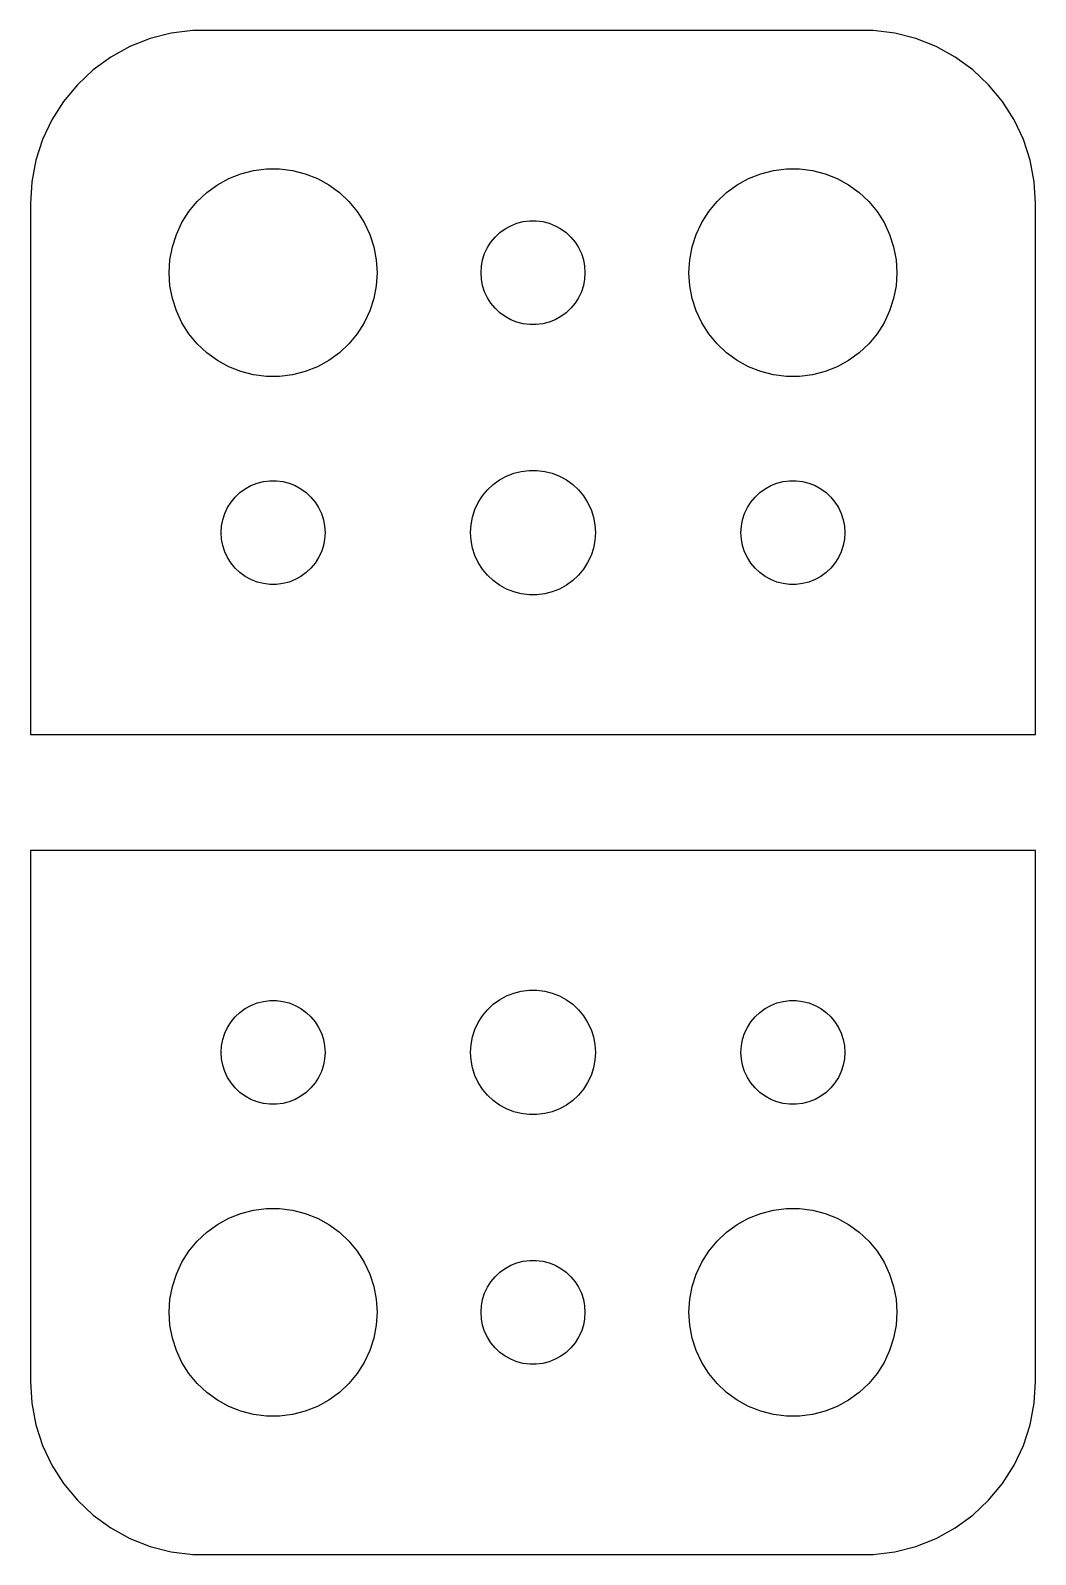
# Model space of a CAD drawing. Header units: metres. Extents: x -14.5 to 64.5, y 32 to 130.
# Drawn here: x 35.5 to 64.5, y 86.01 to 129.99 of the extents above; entities that cross this region are included whole.
import ezdxf

# ---------------------------------------------------------------- set-up
doc = ezdxf.new("R2010")
doc.units = ezdxf.units.M

msp = doc.modelspace()

# ---------------------------------------------------------------- linework, layer by layer
for p, q in [((38.9549, 129.755), (38.3711, 129.524)), ((39.5631, 129.911), (38.9549, 129.755)), ((40.186, 129.99), (39.5631, 129.911)), ((59.8139, 129.99), (40.186, 129.99)), ((60.4369, 129.911), (59.8139, 129.99)), ((61.0451, 129.755), (60.4369, 129.911)), ((61.6289, 129.524), (61.0451, 129.755)), ((38.3711, 129.524), (37.8209, 129.222)), ((62.1791, 129.222), (61.6289, 129.524)), ((37.8209, 129.222), (37.3129, 128.853)), ((62.6871, 128.853), (62.1791, 129.222)), ((36.8551, 128.423), (36.4549, 127.939)), ((37.3129, 128.853), (36.8551, 128.423)), ((63.1448, 128.423), (62.6871, 128.853)), ((63.5451, 127.939), (63.1448, 128.423)), ((36.4549, 127.939), (36.1185, 127.409)), ((63.8815, 127.409), (63.5451, 127.939)), ((36.1185, 127.409), (35.8511, 126.841)), ((64.1489, 126.841), (63.8815, 127.409)), ((35.8511, 126.841), (35.6571, 126.243)), ((64.3429, 126.243), (64.1489, 126.841)), ((35.6571, 126.243), (35.5394, 125.627)), ((64.4606, 125.627), (64.3429, 126.243)), ((41.2227, 125.714), (41.5729, 125.853)), ((41.5729, 125.853), (41.9379, 125.947)), ((41.9379, 125.947), (42.3116, 125.994)), ((42.3116, 125.994), (42.6884, 125.994)), ((42.6884, 125.994), (43.0621, 125.947)), ((43.0621, 125.947), (43.427, 125.853)), ((43.427, 125.853), (43.7773, 125.714)), ((56.2227, 125.714), (56.5729, 125.853)), ((56.5729, 125.853), (56.9379, 125.947)), ((56.9379, 125.947), (57.3116, 125.994)), ((57.3116, 125.994), (57.6884, 125.994)), ((57.6884, 125.994), (58.0621, 125.947)), ((58.0621, 125.947), (58.427, 125.853)), ((58.427, 125.853), (58.7773, 125.714)), ((35.5394, 125.627), (35.5, 125)), ((40.5877, 125.312), (40.8925, 125.533)), ((40.8925, 125.533), (41.2227, 125.714)), ((43.7773, 125.714), (44.1075, 125.533)), ((44.1075, 125.533), (44.4123, 125.312)), ((55.5877, 125.312), (55.8925, 125.533)), ((55.8925, 125.533), (56.2227, 125.714)), ((58.7773, 125.714), (59.1075, 125.533)), ((59.1075, 125.533), (59.4123, 125.312)), ((64.5, 125), (64.4606, 125.627)), ((35.5, 125), (35.5, 109.672)), ((40.0729, 124.763), (40.3131, 125.054)), ((40.3131, 125.054), (40.5877, 125.312)), ((44.4123, 125.312), (44.6869, 125.054)), ((44.6869, 125.054), (44.927, 124.763)), ((55.0729, 124.763), (55.3131, 125.054)), ((55.3131, 125.054), (55.5877, 125.312)), ((59.4123, 125.312), (59.6869, 125.054)), ((59.6869, 125.054), (59.927, 124.763)), ((64.5, 109.672), (64.5, 125)), ((39.8711, 124.445), (40.0729, 124.763)), ((44.927, 124.763), (45.1289, 124.445)), ((49.5365, 124.427), (49.7189, 124.473)), ((49.7189, 124.473), (49.9058, 124.497)), ((49.9058, 124.497), (50.0942, 124.497)), ((50.0942, 124.497), (50.2811, 124.473)), ((50.2811, 124.473), (50.4635, 124.427)), ((54.8711, 124.445), (55.0729, 124.763)), ((59.927, 124.763), (60.1289, 124.445)), ((39.5942, 123.746), (39.7107, 124.104)), ((39.7107, 124.104), (39.8711, 124.445)), ((45.1289, 124.445), (45.2893, 124.104)), ((45.2893, 124.104), (45.4057, 123.746)), ((48.7865, 123.882), (48.9065, 124.027)), ((48.9065, 124.027), (49.0439, 124.156)), ((49.0439, 124.156), (49.1963, 124.266)), ((49.1963, 124.266), (49.3613, 124.357)), ((49.3613, 124.357), (49.5365, 124.427)), ((50.4635, 124.427), (50.6387, 124.357)), ((50.6387, 124.357), (50.8037, 124.266)), ((50.8037, 124.266), (50.9561, 124.156)), ((50.9561, 124.156), (51.0934, 124.027)), ((51.0934, 124.027), (51.2135, 123.882)), ((54.5942, 123.746), (54.7107, 124.104)), ((54.7107, 124.104), (54.8711, 124.445)), ((60.1289, 124.445), (60.2893, 124.104)), ((60.2893, 124.104), (60.4057, 123.746)), ((39.5237, 123.376), (39.5942, 123.746)), ((45.4057, 123.746), (45.4763, 123.376)), ((48.6053, 123.552), (48.6855, 123.723)), ((48.6855, 123.723), (48.7865, 123.882)), ((51.2135, 123.882), (51.3145, 123.723)), ((51.3145, 123.723), (51.3947, 123.552)), ((54.5237, 123.376), (54.5942, 123.746)), ((60.4057, 123.746), (60.4763, 123.376)), ((39.5, 123), (39.5237, 123.376)), ((45.4763, 123.376), (45.5, 123)), ((48.5, 123), (48.5118, 123.188)), ((48.5118, 123.188), (48.5471, 123.373)), ((48.5471, 123.373), (48.6053, 123.552)), ((51.3947, 123.552), (51.4529, 123.373)), ((51.4529, 123.373), (51.4882, 123.188)), ((51.4882, 123.188), (51.5, 123)), ((54.5, 123), (54.5237, 123.376)), ((60.4763, 123.376), (60.5, 123)), ((39.5237, 122.624), (39.5, 123)), ((45.5, 123), (45.4763, 122.624)), ((48.5118, 122.812), (48.5, 123)), ((48.5471, 122.627), (48.5118, 122.812)), ((51.4882, 122.812), (51.4529, 122.627)), ((51.5, 123), (51.4882, 122.812)), ((54.5237, 122.624), (54.5, 123)), ((60.5, 123), (60.4763, 122.624)), ((39.5942, 122.254), (39.5237, 122.624)), ((45.4763, 122.624), (45.4057, 122.254)), ((48.6053, 122.448), (48.5471, 122.627)), ((48.6855, 122.277), (48.6053, 122.448)), ((48.7865, 122.118), (48.6855, 122.277)), ((51.3145, 122.277), (51.2135, 122.118)), ((51.3947, 122.448), (51.3145, 122.277)), ((51.4529, 122.627), (51.3947, 122.448)), ((54.5942, 122.254), (54.5237, 122.624)), ((60.4763, 122.624), (60.4057, 122.254)), ((39.7107, 121.896), (39.5942, 122.254)), ((39.8711, 121.555), (39.7107, 121.896)), ((45.2893, 121.896), (45.1289, 121.555)), ((45.4057, 122.254), (45.2893, 121.896)), ((48.9065, 121.973), (48.7865, 122.118)), ((49.0439, 121.844), (48.9065, 121.973)), ((49.1963, 121.734), (49.0439, 121.844)), ((50.9561, 121.844), (50.8037, 121.734)), ((51.0934, 121.973), (50.9561, 121.844)), ((51.2135, 122.118), (51.0934, 121.973)), ((54.7107, 121.896), (54.5942, 122.254)), ((54.8711, 121.555), (54.7107, 121.896)), ((60.2893, 121.896), (60.1289, 121.555)), ((60.4057, 122.254), (60.2893, 121.896)), ((40.0729, 121.237), (39.8711, 121.555)), ((45.1289, 121.555), (44.927, 121.237)), ((49.3613, 121.643), (49.1963, 121.734)), ((49.5365, 121.573), (49.3613, 121.643)), ((49.7189, 121.527), (49.5365, 121.573)), ((49.9058, 121.503), (49.7189, 121.527)), ((50.0942, 121.503), (49.9058, 121.503)), ((50.2811, 121.527), (50.0942, 121.503)), ((50.4635, 121.573), (50.2811, 121.527)), ((50.6387, 121.643), (50.4635, 121.573)), ((50.8037, 121.734), (50.6387, 121.643)), ((55.0729, 121.237), (54.8711, 121.555)), ((60.1289, 121.555), (59.927, 121.237)), ((40.3131, 120.946), (40.0729, 121.237)), ((40.5877, 120.688), (40.3131, 120.946)), ((44.6869, 120.946), (44.4123, 120.688)), ((44.927, 121.237), (44.6869, 120.946)), ((55.3131, 120.946), (55.0729, 121.237)), ((55.5877, 120.688), (55.3131, 120.946)), ((59.6869, 120.946), (59.4123, 120.688)), ((59.927, 121.237), (59.6869, 120.946)), ((40.8925, 120.467), (40.5877, 120.688)), ((44.4123, 120.688), (44.1075, 120.467)), ((55.8925, 120.467), (55.5877, 120.688)), ((59.4123, 120.688), (59.1075, 120.467)), ((41.2227, 120.286), (40.8925, 120.467)), ((41.5729, 120.147), (41.2227, 120.286)), ((41.9379, 120.053), (41.5729, 120.147)), ((43.427, 120.147), (43.0621, 120.053)), ((43.7773, 120.286), (43.427, 120.147)), ((44.1075, 120.467), (43.7773, 120.286)), ((56.2227, 120.286), (55.8925, 120.467)), ((56.5729, 120.147), (56.2227, 120.286)), ((56.9379, 120.053), (56.5729, 120.147)), ((58.427, 120.147), (58.0621, 120.053)), ((58.7773, 120.286), (58.427, 120.147)), ((59.1075, 120.467), (58.7773, 120.286)), ((42.3116, 120.006), (41.9379, 120.053)), ((42.6884, 120.006), (42.3116, 120.006)), ((43.0621, 120.053), (42.6884, 120.006)), ((57.3116, 120.006), (56.9379, 120.053)), ((57.6884, 120.006), (57.3116, 120.006)), ((58.0621, 120.053), (57.6884, 120.006)), ((42.2189, 116.973), (42.4058, 116.997)), ((42.4058, 116.997), (42.5942, 116.997)), ((42.5942, 116.997), (42.7811, 116.973)), ((48.8526, 116.887), (49.0355, 117.02)), ((49.0355, 117.02), (49.2336, 117.129)), ((49.2336, 117.129), (49.4438, 117.212)), ((49.4438, 117.212), (49.6627, 117.268)), ((49.6627, 117.268), (49.887, 117.296)), ((49.887, 117.296), (50.113, 117.296)), ((50.113, 117.296), (50.3373, 117.268)), ((50.3373, 117.268), (50.5562, 117.212)), ((50.5562, 117.212), (50.7664, 117.129)), ((50.7664, 117.129), (50.9645, 117.02)), ((50.9645, 117.02), (51.1474, 116.887)), ((57.2189, 116.973), (57.4058, 116.997)), ((57.4058, 116.997), (57.5942, 116.997)), ((57.5942, 116.997), (57.7811, 116.973)), ((41.4065, 116.527), (41.5439, 116.656)), ((41.5439, 116.656), (41.6963, 116.766)), ((41.6963, 116.766), (41.8613, 116.857)), ((41.8613, 116.857), (42.0365, 116.927)), ((42.0365, 116.927), (42.2189, 116.973)), ((42.7811, 116.973), (42.9635, 116.927)), ((42.9635, 116.927), (43.1387, 116.857)), ((43.1387, 116.857), (43.3037, 116.766)), ((43.3037, 116.766), (43.4561, 116.656)), ((43.4561, 116.656), (43.5934, 116.527)), ((48.4226, 116.367), (48.5438, 116.558)), ((48.5438, 116.558), (48.6879, 116.732)), ((48.6879, 116.732), (48.8526, 116.887)), ((51.1474, 116.887), (51.3121, 116.732)), ((51.3121, 116.732), (51.4562, 116.558)), ((51.4562, 116.558), (51.5773, 116.367)), ((56.4065, 116.527), (56.5439, 116.656)), ((56.5439, 116.656), (56.6963, 116.766)), ((56.6963, 116.766), (56.8613, 116.857)), ((56.8613, 116.857), (57.0365, 116.927)), ((57.0365, 116.927), (57.2189, 116.973)), ((57.7811, 116.973), (57.9635, 116.927)), ((57.9635, 116.927), (58.1387, 116.857)), ((58.1387, 116.857), (58.3037, 116.766)), ((58.3037, 116.766), (58.4561, 116.656)), ((58.4561, 116.656), (58.5934, 116.527)), ((41.1053, 116.052), (41.1855, 116.223)), ((41.1855, 116.223), (41.2865, 116.382)), ((41.2865, 116.382), (41.4065, 116.527)), ((43.5934, 116.527), (43.7135, 116.382)), ((43.7135, 116.382), (43.8145, 116.223)), ((43.8145, 116.223), (43.8947, 116.052)), ((48.2565, 115.948), (48.3264, 116.163)), ((48.3264, 116.163), (48.4226, 116.367)), ((51.5773, 116.367), (51.6736, 116.163)), ((51.6736, 116.163), (51.7434, 115.948)), ((56.1053, 116.052), (56.1855, 116.223)), ((56.1855, 116.223), (56.2865, 116.382)), ((56.2865, 116.382), (56.4065, 116.527)), ((58.5934, 116.527), (58.7135, 116.382)), ((58.7135, 116.382), (58.8145, 116.223)), ((58.8145, 116.223), (58.8947, 116.052)), ((41, 115.5), (41.0118, 115.688)), ((41.0118, 115.688), (41.0471, 115.873)), ((41.0471, 115.873), (41.1053, 116.052)), ((43.8947, 116.052), (43.9529, 115.873)), ((43.9529, 115.873), (43.9882, 115.688)), ((43.9882, 115.688), (44, 115.5)), ((48.2, 115.5), (48.2142, 115.726)), ((48.2142, 115.726), (48.2565, 115.948)), ((51.7434, 115.948), (51.7858, 115.726)), ((51.7858, 115.726), (51.8, 115.5)), ((56, 115.5), (56.0118, 115.688)), ((56.0118, 115.688), (56.0471, 115.873)), ((56.0471, 115.873), (56.1053, 116.052)), ((58.8947, 116.052), (58.9529, 115.873)), ((58.9529, 115.873), (58.9882, 115.688)), ((58.9882, 115.688), (59, 115.5)), ((41.0118, 115.312), (41, 115.5)), ((41.0471, 115.127), (41.0118, 115.312)), ((43.9882, 115.312), (43.9529, 115.127)), ((44, 115.5), (43.9882, 115.312)), ((48.2142, 115.274), (48.2, 115.5)), ((48.2565, 115.052), (48.2142, 115.274)), ((51.7858, 115.274), (51.7434, 115.052)), ((51.8, 115.5), (51.7858, 115.274)), ((56.0118, 115.312), (56, 115.5)), ((56.0471, 115.127), (56.0118, 115.312)), ((58.9882, 115.312), (58.9529, 115.127)), ((59, 115.5), (58.9882, 115.312)), ((41.1053, 114.948), (41.0471, 115.127)), ((41.1855, 114.777), (41.1053, 114.948)), ((43.8947, 114.948), (43.8145, 114.777)), ((43.9529, 115.127), (43.8947, 114.948)), ((48.3264, 114.837), (48.2565, 115.052)), ((48.4226, 114.633), (48.3264, 114.837)), ((51.6736, 114.837), (51.5773, 114.633)), ((51.7434, 115.052), (51.6736, 114.837)), ((56.1053, 114.948), (56.0471, 115.127)), ((56.1855, 114.777), (56.1053, 114.948)), ((58.8947, 114.948), (58.8145, 114.777)), ((58.9529, 115.127), (58.8947, 114.948)), ((41.2865, 114.618), (41.1855, 114.777)), ((41.4065, 114.473), (41.2865, 114.618)), ((41.5439, 114.344), (41.4065, 114.473)), ((43.5934, 114.473), (43.4561, 114.344)), ((43.7135, 114.618), (43.5934, 114.473)), ((43.8145, 114.777), (43.7135, 114.618)), ((48.5438, 114.442), (48.4226, 114.633)), ((48.6879, 114.268), (48.5438, 114.442)), ((51.4562, 114.442), (51.3121, 114.268)), ((51.5773, 114.633), (51.4562, 114.442)), ((56.2865, 114.618), (56.1855, 114.777)), ((56.4065, 114.473), (56.2865, 114.618)), ((56.5439, 114.344), (56.4065, 114.473)), ((58.5934, 114.473), (58.4561, 114.344)), ((58.7135, 114.618), (58.5934, 114.473)), ((58.8145, 114.777), (58.7135, 114.618)), ((41.6963, 114.234), (41.5439, 114.344)), ((41.8613, 114.143), (41.6963, 114.234)), ((42.0365, 114.073), (41.8613, 114.143)), ((42.2189, 114.027), (42.0365, 114.073)), ((42.4058, 114.003), (42.2189, 114.027)), ((42.5942, 114.003), (42.4058, 114.003)), ((42.7811, 114.027), (42.5942, 114.003)), ((42.9635, 114.073), (42.7811, 114.027)), ((43.1387, 114.143), (42.9635, 114.073)), ((43.3037, 114.234), (43.1387, 114.143)), ((43.4561, 114.344), (43.3037, 114.234)), ((48.8526, 114.113), (48.6879, 114.268)), ((49.0355, 113.98), (48.8526, 114.113)), ((49.2336, 113.871), (49.0355, 113.98)), ((50.9645, 113.98), (50.7664, 113.871)), ((51.1474, 114.113), (50.9645, 113.98)), ((51.3121, 114.268), (51.1474, 114.113)), ((56.6963, 114.234), (56.5439, 114.344)), ((56.8613, 114.143), (56.6963, 114.234)), ((57.0365, 114.073), (56.8613, 114.143)), ((57.2189, 114.027), (57.0365, 114.073)), ((57.4058, 114.003), (57.2189, 114.027)), ((57.5942, 114.003), (57.4058, 114.003)), ((57.7811, 114.027), (57.5942, 114.003)), ((57.9635, 114.073), (57.7811, 114.027)), ((58.1387, 114.143), (57.9635, 114.073)), ((58.3037, 114.234), (58.1387, 114.143)), ((58.4561, 114.344), (58.3037, 114.234)), ((49.4438, 113.788), (49.2336, 113.871)), ((49.6627, 113.732), (49.4438, 113.788)), ((49.887, 113.704), (49.6627, 113.732)), ((50.113, 113.704), (49.887, 113.704)), ((50.3373, 113.732), (50.113, 113.704)), ((50.5562, 113.788), (50.3373, 113.732)), ((50.7664, 113.871), (50.5562, 113.788)), ((35.5, 109.672), (64.5, 109.672)), ((64.5, 106.328), (35.5, 106.328)), ((35.5, 106.328), (35.5, 91)), ((64.5, 91), (64.5, 106.328)), ((49.0355, 102.02), (49.2336, 102.129)), ((49.2336, 102.129), (49.4438, 102.212)), ((49.4438, 102.212), (49.6627, 102.268)), ((49.6627, 102.268), (49.887, 102.296)), ((49.887, 102.296), (50.113, 102.296)), ((50.113, 102.296), (50.3373, 102.268)), ((50.3373, 102.268), (50.5562, 102.212)), ((50.5562, 102.212), (50.7664, 102.129)), ((50.7664, 102.129), (50.9645, 102.02)), ((41.4065, 101.527), (41.5439, 101.656)), ((41.5439, 101.656), (41.6963, 101.766)), ((41.6963, 101.766), (41.8613, 101.857)), ((41.8613, 101.857), (42.0365, 101.927)), ((42.0365, 101.927), (42.2189, 101.973)), ((42.2189, 101.973), (42.4058, 101.997)), ((42.4058, 101.997), (42.5942, 101.997)), ((42.5942, 101.997), (42.7811, 101.973)), ((42.7811, 101.973), (42.9635, 101.927)), ((42.9635, 101.927), (43.1387, 101.857)), ((43.1387, 101.857), (43.3037, 101.766)), ((43.3037, 101.766), (43.4561, 101.656)), ((43.4561, 101.656), (43.5934, 101.527)), ((48.5438, 101.558), (48.6879, 101.732)), ((48.6879, 101.732), (48.8526, 101.887)), ((48.8526, 101.887), (49.0355, 102.02)), ((50.9645, 102.02), (51.1474, 101.887)), ((51.1474, 101.887), (51.3121, 101.732)), ((51.3121, 101.732), (51.4562, 101.558)), ((56.4065, 101.527), (56.5439, 101.656)), ((56.5439, 101.656), (56.6963, 101.766)), ((56.6963, 101.766), (56.8613, 101.857)), ((56.8613, 101.857), (57.0365, 101.927)), ((57.0365, 101.927), (57.2189, 101.973)), ((57.2189, 101.973), (57.4058, 101.997)), ((57.4058, 101.997), (57.5942, 101.997)), ((57.5942, 101.997), (57.7811, 101.973)), ((57.7811, 101.973), (57.9635, 101.927)), ((57.9635, 101.927), (58.1387, 101.857)), ((58.1387, 101.857), (58.3037, 101.766)), ((58.3037, 101.766), (58.4561, 101.656)), ((58.4561, 101.656), (58.5934, 101.527)), ((41.1053, 101.052), (41.1855, 101.223)), ((41.1855, 101.223), (41.2865, 101.382)), ((41.2865, 101.382), (41.4065, 101.527)), ((43.5934, 101.527), (43.7135, 101.382)), ((43.7135, 101.382), (43.8145, 101.223)), ((43.8145, 101.223), (43.8947, 101.052)), ((48.2565, 100.948), (48.3264, 101.163)), ((48.3264, 101.163), (48.4226, 101.367)), ((48.4226, 101.367), (48.5438, 101.558)), ((51.4562, 101.558), (51.5773, 101.367)), ((51.5773, 101.367), (51.6736, 101.163)), ((51.6736, 101.163), (51.7434, 100.948)), ((56.1053, 101.052), (56.1855, 101.223)), ((56.1855, 101.223), (56.2865, 101.382)), ((56.2865, 101.382), (56.4065, 101.527)), ((58.5934, 101.527), (58.7135, 101.382)), ((58.7135, 101.382), (58.8145, 101.223)), ((58.8145, 101.223), (58.8947, 101.052)), ((41.0118, 100.688), (41.0471, 100.873)), ((41.0471, 100.873), (41.1053, 101.052)), ((43.8947, 101.052), (43.9529, 100.873)), ((43.9529, 100.873), (43.9882, 100.688)), ((48.2, 100.5), (48.2142, 100.726)), ((48.2142, 100.726), (48.2565, 100.948)), ((51.7434, 100.948), (51.7858, 100.726)), ((51.7858, 100.726), (51.8, 100.5)), ((56.0118, 100.688), (56.0471, 100.873)), ((56.0471, 100.873), (56.1053, 101.052)), ((58.8947, 101.052), (58.9529, 100.873)), ((58.9529, 100.873), (58.9882, 100.688)), ((41, 100.5), (41.0118, 100.688)), ((41.0118, 100.312), (41, 100.5)), ((41.0471, 100.127), (41.0118, 100.312)), ((43.9882, 100.312), (43.9529, 100.127)), ((43.9882, 100.688), (44, 100.5)), ((44, 100.5), (43.9882, 100.312)), ((48.2142, 100.274), (48.2, 100.5)), ((51.8, 100.5), (51.7858, 100.274)), ((56, 100.5), (56.0118, 100.688)), ((56.0118, 100.312), (56, 100.5)), ((56.0471, 100.127), (56.0118, 100.312)), ((58.9882, 100.312), (58.9529, 100.127)), ((58.9882, 100.688), (59, 100.5)), ((59, 100.5), (58.9882, 100.312)), ((41.1053, 99.9478), (41.0471, 100.127)), ((41.1855, 99.7774), (41.1053, 99.9478)), ((43.8947, 99.9478), (43.8145, 99.7774)), ((43.9529, 100.127), (43.8947, 99.9478)), ((48.2565, 100.052), (48.2142, 100.274)), ((48.3264, 99.8374), (48.2565, 100.052)), ((48.4226, 99.6329), (48.3264, 99.8374)), ((51.6736, 99.8374), (51.5773, 99.6329)), ((51.7434, 100.052), (51.6736, 99.8374)), ((51.7858, 100.274), (51.7434, 100.052)), ((56.1053, 99.9478), (56.0471, 100.127)), ((56.1855, 99.7774), (56.1053, 99.9478)), ((58.8947, 99.9478), (58.8145, 99.7774)), ((58.9529, 100.127), (58.8947, 99.9478)), ((41.2865, 99.6183), (41.1855, 99.7774)), ((41.4065, 99.4732), (41.2865, 99.6183)), ((41.5439, 99.3442), (41.4065, 99.4732)), ((43.5934, 99.4732), (43.4561, 99.3442)), ((43.7135, 99.6183), (43.5934, 99.4732)), ((43.8145, 99.7774), (43.7135, 99.6183)), ((48.5438, 99.442), (48.4226, 99.6329)), ((48.6879, 99.2678), (48.5438, 99.442)), ((51.4562, 99.442), (51.3121, 99.2678)), ((51.5773, 99.6329), (51.4562, 99.442)), ((56.2865, 99.6183), (56.1855, 99.7774)), ((56.4065, 99.4732), (56.2865, 99.6183)), ((56.5439, 99.3442), (56.4065, 99.4732)), ((58.5934, 99.4732), (58.4561, 99.3442)), ((58.7135, 99.6183), (58.5934, 99.4732)), ((58.8145, 99.7774), (58.7135, 99.6183)), ((41.6963, 99.2335), (41.5439, 99.3442)), ((41.8613, 99.1428), (41.6963, 99.2335)), ((42.0365, 99.0734), (41.8613, 99.1428)), ((42.2189, 99.0266), (42.0365, 99.0734)), ((42.4058, 99.003), (42.2189, 99.0266)), ((42.5942, 99.003), (42.4058, 99.003)), ((42.7811, 99.0266), (42.5942, 99.003)), ((42.9635, 99.0734), (42.7811, 99.0266)), ((43.1387, 99.1428), (42.9635, 99.0734)), ((43.3037, 99.2335), (43.1387, 99.1428)), ((43.4561, 99.3442), (43.3037, 99.2335)), ((48.8526, 99.1131), (48.6879, 99.2678)), ((49.0355, 98.9802), (48.8526, 99.1131)), ((49.2336, 98.8713), (49.0355, 98.9802)), ((50.9645, 98.9802), (50.7664, 98.8713)), ((51.1474, 99.1131), (50.9645, 98.9802)), ((51.3121, 99.2678), (51.1474, 99.1131)), ((56.6963, 99.2335), (56.5439, 99.3442)), ((56.8613, 99.1428), (56.6963, 99.2335)), ((57.0365, 99.0734), (56.8613, 99.1428)), ((57.2189, 99.0266), (57.0365, 99.0734)), ((57.4058, 99.003), (57.2189, 99.0266)), ((57.5942, 99.003), (57.4058, 99.003)), ((57.7811, 99.0266), (57.5942, 99.003)), ((57.9635, 99.0734), (57.7811, 99.0266)), ((58.1387, 99.1428), (57.9635, 99.0734)), ((58.3037, 99.2335), (58.1387, 99.1428)), ((58.4561, 99.3442), (58.3037, 99.2335)), ((49.4438, 98.7881), (49.2336, 98.8713)), ((49.6627, 98.7319), (49.4438, 98.7881)), ((49.887, 98.7036), (49.6627, 98.7319)), ((50.113, 98.7036), (49.887, 98.7036)), ((50.3373, 98.7319), (50.113, 98.7036)), ((50.5562, 98.7881), (50.3373, 98.7319)), ((50.7664, 98.8713), (50.5562, 98.7881)), ((41.5729, 95.8532), (41.9379, 95.9469)), ((41.9379, 95.9469), (42.3116, 95.9941)), ((42.3116, 95.9941), (42.6884, 95.9941)), ((42.6884, 95.9941), (43.0621, 95.9469)), ((43.0621, 95.9469), (43.427, 95.8532)), ((56.5729, 95.8532), (56.9379, 95.9469)), ((56.9379, 95.9469), (57.3116, 95.9941)), ((57.3116, 95.9941), (57.6884, 95.9941)), ((57.6884, 95.9941), (58.0621, 95.9469)), ((58.0621, 95.9469), (58.427, 95.8532)), ((40.5877, 95.3116), (40.8925, 95.533)), ((40.8925, 95.533), (41.2227, 95.7145)), ((41.2227, 95.7145), (41.5729, 95.8532)), ((43.427, 95.8532), (43.7773, 95.7145)), ((43.7773, 95.7145), (44.1075, 95.533)), ((44.1075, 95.533), (44.4123, 95.3116)), ((55.5877, 95.3116), (55.8925, 95.533)), ((55.8925, 95.533), (56.2227, 95.7145)), ((56.2227, 95.7145), (56.5729, 95.8532)), ((58.427, 95.8532), (58.7773, 95.7145)), ((58.7773, 95.7145), (59.1075, 95.533)), ((59.1075, 95.533), (59.4123, 95.3116)), ((40.0729, 94.7634), (40.3131, 95.0536)), ((40.3131, 95.0536), (40.5877, 95.3116)), ((44.4123, 95.3116), (44.6869, 95.0536)), ((44.6869, 95.0536), (44.927, 94.7634)), ((55.0729, 94.7634), (55.3131, 95.0536)), ((55.3131, 95.0536), (55.5877, 95.3116)), ((59.4123, 95.3116), (59.6869, 95.0536)), ((59.6869, 95.0536), (59.927, 94.7634)), ((39.8711, 94.4453), (40.0729, 94.7634)), ((44.927, 94.7634), (45.1289, 94.4453)), ((54.8711, 94.4453), (55.0729, 94.7634)), ((59.927, 94.7634), (60.1289, 94.4453)), ((39.7107, 94.1044), (39.8711, 94.4453)), ((45.1289, 94.4453), (45.2893, 94.1044)), ((48.9065, 94.0268), (49.0439, 94.1558)), ((49.0439, 94.1558), (49.1963, 94.2665)), ((49.1963, 94.2665), (49.3613, 94.3573)), ((49.3613, 94.3573), (49.5365, 94.4266)), ((49.5365, 94.4266), (49.7189, 94.4734)), ((49.7189, 94.4734), (49.9058, 94.4971)), ((49.9058, 94.4971), (50.0942, 94.4971)), ((50.0942, 94.4971), (50.2811, 94.4734)), ((50.2811, 94.4734), (50.4635, 94.4266)), ((50.4635, 94.4266), (50.6387, 94.3573)), ((50.6387, 94.3573), (50.8037, 94.2665)), ((50.8037, 94.2665), (50.9561, 94.1558)), ((50.9561, 94.1558), (51.0934, 94.0268)), ((54.7107, 94.1044), (54.8711, 94.4453)), ((60.1289, 94.4453), (60.2893, 94.1044)), ((39.5237, 93.376), (39.5942, 93.7461)), ((39.5942, 93.7461), (39.7107, 94.1044)), ((45.2893, 94.1044), (45.4057, 93.7461)), ((45.4057, 93.7461), (45.4763, 93.376)), ((48.6053, 93.5522), (48.6855, 93.7226)), ((48.6855, 93.7226), (48.7865, 93.8817)), ((48.7865, 93.8817), (48.9065, 94.0268)), ((51.0934, 94.0268), (51.2135, 93.8817)), ((51.2135, 93.8817), (51.3145, 93.7226)), ((51.3145, 93.7226), (51.3947, 93.5522)), ((54.5237, 93.376), (54.5942, 93.7461)), ((54.5942, 93.7461), (54.7107, 94.1044)), ((60.2893, 94.1044), (60.4057, 93.7461)), ((60.4057, 93.7461), (60.4763, 93.376)), ((39.5, 93), (39.5237, 93.376)), ((45.4763, 93.376), (45.5, 93)), ((48.5118, 93.188), (48.5471, 93.373)), ((48.5471, 93.373), (48.6053, 93.5522)), ((51.3947, 93.5522), (51.4529, 93.373)), ((51.4529, 93.373), (51.4882, 93.188)), ((54.5, 93), (54.5237, 93.376)), ((60.4763, 93.376), (60.5, 93)), ((39.5237, 92.624), (39.5, 93)), ((45.5, 93), (45.4763, 92.624)), ((48.5, 93), (48.5118, 93.188)), ((48.5118, 92.812), (48.5, 93)), ((48.5471, 92.627), (48.5118, 92.812)), ((51.4882, 92.812), (51.4529, 92.627)), ((51.4882, 93.188), (51.5, 93)), ((51.5, 93), (51.4882, 92.812)), ((54.5237, 92.624), (54.5, 93)), ((60.5, 93), (60.4763, 92.624)), ((39.5942, 92.2539), (39.5237, 92.624)), ((45.4763, 92.624), (45.4057, 92.2539)), ((48.6053, 92.4478), (48.5471, 92.627)), ((48.6855, 92.2774), (48.6053, 92.4478)), ((51.3947, 92.4478), (51.3145, 92.2774)), ((51.4529, 92.627), (51.3947, 92.4478)), ((54.5942, 92.2539), (54.5237, 92.624)), ((60.4763, 92.624), (60.4057, 92.2539)), ((39.7107, 91.8956), (39.5942, 92.2539)), ((45.4057, 92.2539), (45.2893, 91.8956)), ((48.7865, 92.1183), (48.6855, 92.2774)), ((48.9065, 91.9732), (48.7865, 92.1183)), ((49.0439, 91.8442), (48.9065, 91.9732)), ((51.0934, 91.9732), (50.9561, 91.8442)), ((51.2135, 92.1183), (51.0934, 91.9732)), ((51.3145, 92.2774), (51.2135, 92.1183)), ((54.7107, 91.8956), (54.5942, 92.2539)), ((60.4057, 92.2539), (60.2893, 91.8956)), ((39.8711, 91.5547), (39.7107, 91.8956)), ((40.0729, 91.2366), (39.8711, 91.5547)), ((45.1289, 91.5547), (44.927, 91.2366)), ((45.2893, 91.8956), (45.1289, 91.5547)), ((49.1963, 91.7335), (49.0439, 91.8442)), ((49.3613, 91.6428), (49.1963, 91.7335)), ((49.5365, 91.5734), (49.3613, 91.6428)), ((49.7189, 91.5266), (49.5365, 91.5734)), ((49.9058, 91.503), (49.7189, 91.5266)), ((50.0942, 91.503), (49.9058, 91.503)), ((50.2811, 91.5266), (50.0942, 91.503)), ((50.4635, 91.5734), (50.2811, 91.5266)), ((50.6387, 91.6428), (50.4635, 91.5734)), ((50.8037, 91.7335), (50.6387, 91.6428)), ((50.9561, 91.8442), (50.8037, 91.7335)), ((54.8711, 91.5547), (54.7107, 91.8956)), ((55.0729, 91.2366), (54.8711, 91.5547)), ((60.1289, 91.5547), (59.927, 91.2366)), ((60.2893, 91.8956), (60.1289, 91.5547)), ((40.3131, 90.9464), (40.0729, 91.2366)), ((44.927, 91.2366), (44.6869, 90.9464)), ((55.3131, 90.9464), (55.0729, 91.2366)), ((59.927, 91.2366), (59.6869, 90.9464)), ((35.5, 91), (35.5394, 90.3733)), ((40.5877, 90.6885), (40.3131, 90.9464)), ((40.8925, 90.467), (40.5877, 90.6885)), ((44.4123, 90.6885), (44.1075, 90.467)), ((44.6869, 90.9464), (44.4123, 90.6885)), ((55.5877, 90.6885), (55.3131, 90.9464)), ((55.8925, 90.467), (55.5877, 90.6885)), ((59.4123, 90.6885), (59.1075, 90.467)), ((59.6869, 90.9464), (59.4123, 90.6885)), ((64.4606, 90.3733), (64.5, 91)), ((35.5394, 90.3733), (35.6571, 89.7566)), ((41.2227, 90.2855), (40.8925, 90.467)), ((41.5729, 90.1468), (41.2227, 90.2855)), ((43.7773, 90.2855), (43.427, 90.1468)), ((44.1075, 90.467), (43.7773, 90.2855)), ((56.2227, 90.2855), (55.8925, 90.467)), ((56.5729, 90.1468), (56.2227, 90.2855)), ((58.7773, 90.2855), (58.427, 90.1468)), ((59.1075, 90.467), (58.7773, 90.2855)), ((64.3429, 89.7566), (64.4606, 90.3733)), ((35.6571, 89.7566), (35.8511, 89.1594)), ((41.9379, 90.0531), (41.5729, 90.1468)), ((42.3116, 90.0059), (41.9379, 90.0531)), ((42.6884, 90.0059), (42.3116, 90.0059)), ((43.0621, 90.0531), (42.6884, 90.0059)), ((43.427, 90.1468), (43.0621, 90.0531)), ((56.9379, 90.0531), (56.5729, 90.1468)), ((57.3116, 90.0059), (56.9379, 90.0531)), ((57.6884, 90.0059), (57.3116, 90.0059)), ((58.0621, 90.0531), (57.6884, 90.0059)), ((58.427, 90.1468), (58.0621, 90.0531)), ((64.1489, 89.1594), (64.3429, 89.7566)), ((35.8511, 89.1594), (36.1185, 88.5912)), ((63.8815, 88.5912), (64.1489, 89.1594)), ((36.1185, 88.5912), (36.4549, 88.0611)), ((63.5451, 88.0611), (63.8815, 88.5912)), ((36.4549, 88.0611), (36.8551, 87.5773)), ((63.1448, 87.5773), (63.5451, 88.0611)), ((36.8551, 87.5773), (37.3129, 87.1474)), ((62.6871, 87.1474), (63.1448, 87.5773)), ((37.3129, 87.1474), (37.8209, 86.7784)), ((62.1791, 86.7784), (62.6871, 87.1474)), ((37.8209, 86.7784), (38.3711, 86.4759)), ((61.6289, 86.4759), (62.1791, 86.7784)), ((38.3711, 86.4759), (38.9549, 86.2447)), ((38.9549, 86.2447), (39.5631, 86.0886)), ((60.4369, 86.0886), (61.0451, 86.2447)), ((61.0451, 86.2447), (61.6289, 86.4759)), ((39.5631, 86.0886), (40.186, 86.0099)), ((40.186, 86.0099), (59.8139, 86.0099)), ((59.8139, 86.0099), (60.4369, 86.0886))]:
    msp.add_line(p, q)

doc.saveas('drawing.dxf')
